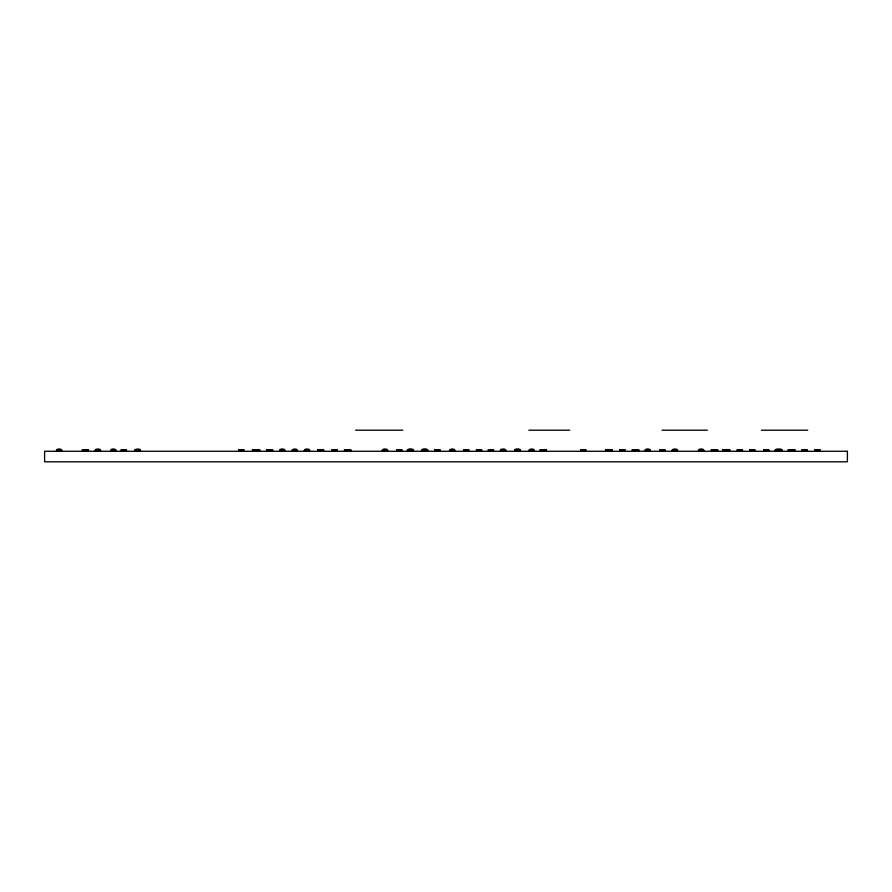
<?xml version="1.0" encoding="UTF-8"?>
<svg xmlns="http://www.w3.org/2000/svg" width="892" height="892" viewBox="0 0 892 892"><rect width="100%" height="100%" fill="white"/><g stroke="black" fill="none" stroke-linecap="round" stroke-linejoin="round"><path stroke-width="1.34" d="M58.593 449.769L59.664 449.769M112.805 449.769L113.875 449.769M254.822 449.635L254.599 450.304M320.05 449.769L321.733 449.836M334.143 449.769L335.214 449.769M348.906 449.769L347.835 449.769M398.958 449.769L400.029 449.769M608.712 450.304L609.102 449.635M622.939 450.237L621.702 449.902M634.402 449.769L635.751 449.769M662.098 449.769L663.169 449.769M714.682 450.438L714.682 449.635M724.861 449.902L726.344 450.282L726.066 449.769M776.977 450.438L777.244 449.635M780.322 450.237L779.129 449.769M791.984 449.769L793.055 449.769M605.713 449.769L605.679 450.438M619.951 449.635L619.684 450.438M84.506 449.769L85.844 450.438M97.317 449.769L98.454 449.78M134.815 450.438L140.501 450.438C140.601 448.408 134.603 448.643 134.859 450.438M135.216 449.68L135.082 450.438M281.727 449.769L282.864 449.78M294.215 449.769L295.352 449.78M384.43 449.769L385.567 449.78M451.709 449.769L452.846 449.78M502.597 449.769L503.735 449.78M515.197 449.635L514.929 450.438M516.691 449.769L518.542 449.836M605.813 449.68L605.49 450.438L612.391 450.438L612.09 449.635L605.757 449.635M619.639 449.769L625.058 449.902M647.135 449.769L648.272 449.78M675.333 450.282L674.43 450.304M700.655 449.769L701.792 449.78M723.189 449.68L723.055 450.438M713.121 450.003L715.194 450.304M267.778 449.635L267.511 450.438M318.667 449.635L318.399 450.438M345.951 449.635L345.683 450.438M408.458 449.635L408.19 450.438M422.853 449.635L422.585 450.438M541.377 449.635L541.11 450.438M672.546 449.635L672.044 450.438L677.686 450.438C677.887 448.42 671.81 448.598 672.278 450.438M723.323 449.635L722.843 450.438L730.035 450.438L729.723 449.635L723.111 449.635M790.1 449.635L789.833 450.438M123.319 449.769L124.389 449.769M240.951 449.769L242.022 449.769M254.532 449.78L254.555 450.438M256.706 449.769L257.844 449.78L257.821 450.438M306.48 449.769L307.673 449.836M437.058 449.769L438.251 449.836M465.724 449.769L466.795 449.769M478.58 449.769L479.651 449.769M490.422 449.769L491.492 449.769M531.153 449.769L532.334 449.836M582.855 449.769L584.048 449.836M607.642 450.304L609.704 450.282M739.323 449.769L740.393 449.769M751.9 449.769L752.971 449.769M765.86 449.769L767.042 449.836M804.16 449.769L805.231 449.769M817.117 449.769L818.187 449.769M355.629 430.2L402.827 430.2M528.845 430.2L569.72 430.2M662.054 430.2L707.345 430.2M761.4 430.2L807.751 430.2M137.011 450.304L138.305 450.304M61.849 450.438L56.397 450.438C56.218 448.475 62.094 448.475 61.816 450.438M95.121 450.438L100.584 450.438M116.071 450.438L110.608 450.438C110.43 448.475 116.317 448.475 116.027 450.438M284.983 450.438L279.53 450.438C279.352 448.475 285.228 448.475 284.949 450.438M292.03 450.438L297.482 450.438C297.66 448.42 291.784 448.654 292.063 450.438M304.283 450.438L309.747 450.438C309.925 448.42 304.049 448.654 304.328 450.438M382.233 450.438L387.685 450.438M407.321 450.438L413.609 450.438M421.515 450.438L428.004 450.438C428.115 448.353 421.325 448.341 421.548 450.438M449.523 450.438L454.976 450.438C455.154 448.42 449.278 448.654 449.557 450.438M500.401 450.438L505.864 450.438M514.506 450.438L520.616 450.438C520.75 448.397 514.294 448.386 514.539 450.438M528.956 450.438L534.419 450.438C534.598 448.42 528.722 448.654 529.001 450.438M619.55 450.438L625.102 450.438M644.949 450.438L650.402 450.438M698.469 450.438L703.922 450.438M782.396 450.438L774.892 450.438C774.434 448.475 782.953 448.464 782.351 450.438M780.199 449.769L780.31 450.438M778.147 449.769L776.965 450.237M636.821 449.769L635.617 450.17M544.332 449.769L542.838 450.438M425.818 449.769L424.235 450.438M411.413 449.769L410.052 450.438M270.733 449.769L269.206 450.438M727.95 449.635L728.429 450.438M717.101 449.635L717.369 450.438M637.356 449.635L637.624 450.438M624.701 449.635L624.969 450.438M611.522 449.635L611.789 450.438M519.646 449.635L519.913 450.438M520.036 449.635L520.304 450.438M426.655 449.635L426.922 450.438M323.004 449.635L323.272 450.438M271.625 449.635L271.893 450.438M139.966 449.635L140.234 450.438M87.461 449.635L87.728 450.438M610.719 449.68L611.053 450.438M610.819 449.769L610.864 450.438M713.946 449.635L713.946 450.438M703.877 450.438C704.201 448.475 698.191 448.475 698.503 450.438M650.357 450.438C650.681 448.475 644.671 448.475 644.983 450.438M608.366 449.635L608.366 450.438M517.884 449.635L517.884 450.438M517.226 449.635L517.226 450.438M505.82 450.438C506.143 448.475 500.133 448.475 500.445 450.438M413.565 450.438C413.832 448.375 407.087 448.375 407.365 450.438M387.652 450.438C387.964 448.475 381.954 448.475 382.267 450.438M321.087 449.635L321.087 450.438M320.585 449.635L320.585 450.438M100.54 450.438C100.852 448.475 94.842 448.475 95.165 450.438M82.399 449.769L82.354 450.438L88.564 450.438L88.263 449.635L82.399 449.769M121.212 449.769L121.167 450.438L126.586 450.438L126.274 449.635L121.212 449.769M238.833 449.769L238.788 450.438L244.207 450.438L243.906 449.635L238.833 449.769M252.492 449.769L252.447 450.438L259.973 450.438L259.661 449.635L252.492 449.769M266.552 449.769L266.518 450.438L272.93 450.438L272.618 449.635L266.552 449.769M317.942 449.769L317.898 450.438L323.807 450.438L323.506 449.635L317.942 449.769M332.036 449.769L331.991 450.438L337.41 450.438L337.098 449.635L332.036 449.769M344.468 449.769L344.423 450.438L351.102 450.438L350.79 449.635L344.468 449.769M396.84 449.769L396.795 450.438L402.214 450.438L401.913 449.635L396.84 449.769M434.95 449.769L434.906 450.438L440.325 450.438L440.024 449.635L434.95 449.769M463.617 449.769L463.572 450.438L468.991 450.438L468.679 449.635L463.617 449.769M476.473 449.769L476.428 450.438L481.847 450.438L481.535 449.635L476.473 449.769M488.314 449.769L488.27 450.438L493.689 450.438L493.376 449.635L488.314 449.769M540.195 449.769L540.151 450.438L546.528 450.438L546.227 449.635L540.195 449.769M580.748 449.769L580.703 450.438L586.122 450.438L585.81 449.635L580.748 449.769M632.294 449.769L632.25 450.438L639.007 450.438L638.705 449.635L632.294 449.769M659.991 449.769L659.946 450.438L665.365 450.438L665.053 449.635L659.991 449.769M711.303 449.769L711.258 450.438L717.926 450.438L717.614 449.635L711.303 449.769M737.216 449.769L737.171 450.438L742.59 450.438L742.278 449.635L737.216 449.769M749.793 449.769L749.748 450.438L755.167 450.438L754.855 449.635L749.793 449.769M763.753 449.769L763.708 450.438L769.127 450.438L768.815 449.635L763.753 449.769M788.249 449.769L788.205 450.438L795.251 450.438L794.939 449.635L788.249 449.769M802.053 449.769L802.008 450.438L807.427 450.438L807.115 449.635L802.053 449.769M815.009 449.769L814.965 450.438L820.384 450.438L820.071 449.635L815.009 449.769M847.4 451.263L44.6 451.263L44.6 461.8L847.4 461.8L847.4 451.263"/></g></svg>
